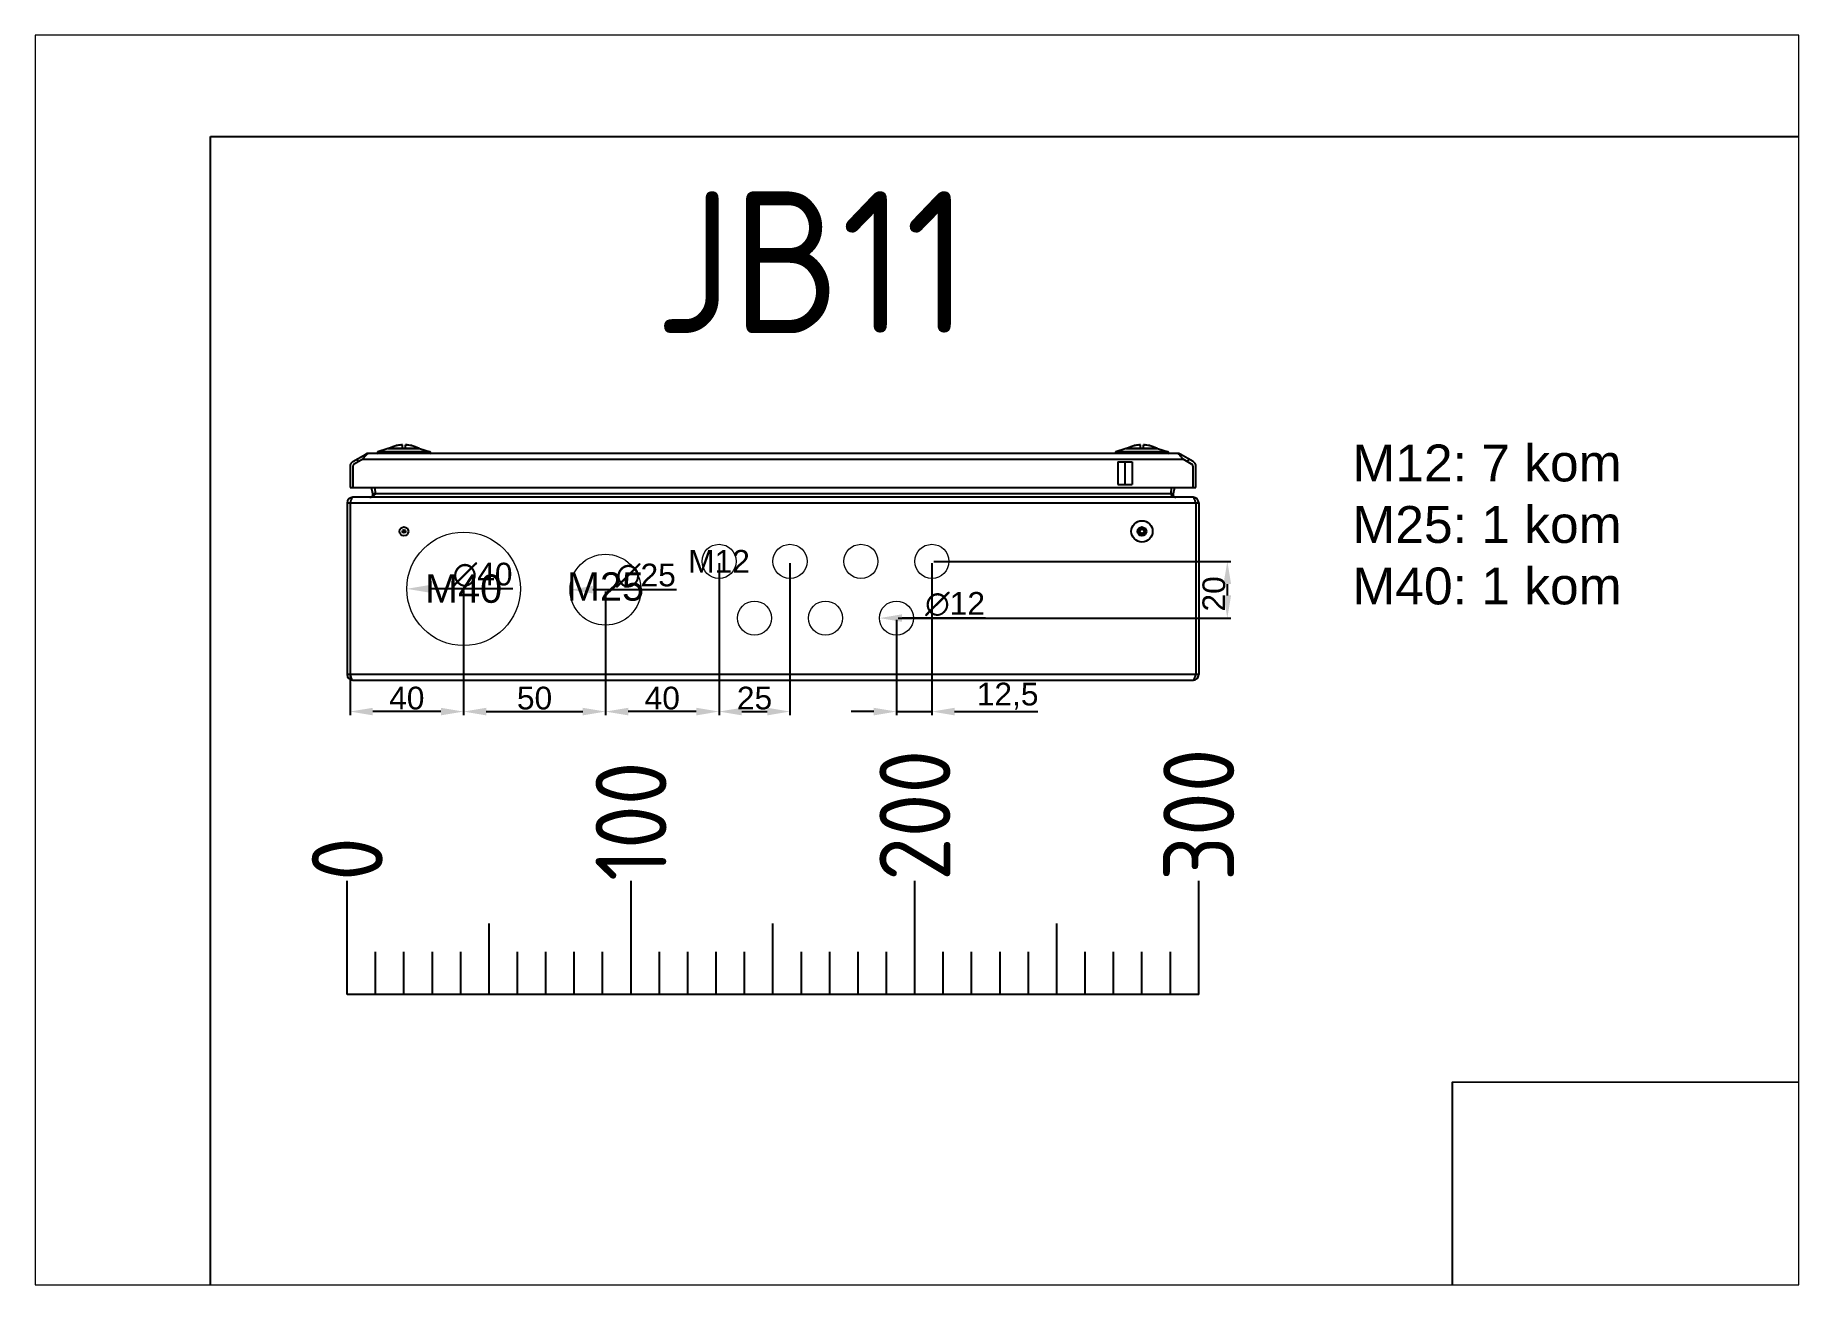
# Paper-space layout 'JB11' of a CAD drawing. Header units: millimetres. Extents: x 354 to 761, y 106 to 395.
# The model-space entities are those that its viewports show. They can reach past a viewport. Long polylines and large blocks are cut down to what shows.
import ezdxf
from ezdxf.enums import TextEntityAlignment as Align

# ---------------------------------------------------------------- set-up
doc = ezdxf.new("R2010")
doc.units = ezdxf.units.MM
doc.layers.add('! NO PLOT !', color=7, linetype='Continuous', true_color=0xff75dd, plot=False)
doc.layers.add('000-KOTIRANJE', color=254, linetype='Continuous', lineweight=5)
doc.layers.add('000-PI-Oprema', color=30, linetype='Continuous', lineweight=5)
doc.layers.add('000-PI-NO PLOT', color=6, linetype='Continuous', lineweight=5, plot=False)
doc.layers.add('000-PI-ORMAR', color=51, linetype='Continuous')
doc.layers.add('AUT_TEXT', color=7, linetype='Continuous')
doc.styles.add('PI0', font='isocpeur.ttf', dxfattribs={"width": 0.9})
doc.styles.get("Standard").update_dxf_attribs({"font": 'arial.ttf'})
doc.dimstyles.new('ISO-25-lb', dxfattribs={"dimtxt": 8, "dimasz": 8, "dimexe": 1.25, "dimexo": 0.625, "dimtad": 1, "dimdec": 1, "dimtxsty": 'Standard', "dimcen": 5, "dimadec": 0, "dimazin": 0, "dimtfac": 1, "dimtdec": 1, "dimtmove": 0, "dimatfit": 3, "dimfxl": 1, "dimarcsym": 0})

# ---------------------------------------------------------------- blocks, each defined once
blk = doc.blocks.new('NSYSBM15308_bottom')
at = {"layer": '000-PI-ORMAR'}
for p, q in [((49476.73, 33155.27), (49481.26, 33157.89)), ((49481.26, 33157.89), (49481.45, 33157.56)), ((49767.19, 33158.16), (49482.26, 33158.16)), ((49489.21, 33159.87), (49485.5, 33158.64)), ((49503.96, 33158.64), (49485.5, 33158.64)), ((49489.28, 33159.88), (49489.21, 33159.87)), ((49489.21, 33159.87), (49500.24, 33159.87)), ((49500.18, 33159.88), (49489.28, 33159.88)), ((49489.59, 33160), (49494.21, 33160)), ((49492.12, 33160.87), (49492.17, 33160.87)), ((49492.12, 33160.87), (49492.15, 33160.87)), ((49492.13, 33160.87), (49492.12, 33160.87)), ((49492.16, 33160.87), (49492.13, 33160.87)), ((49492.16, 33160.87), (49492.15, 33160.87)), ((49492.16, 33160.87), (49492.17, 33160.87)), ((49492.2, 33160.87), (49492.16, 33160.87)), ((49493.91, 33161.11), (49493.91, 33161.1)), ((49493.91, 33161.1), (49493.91, 33161.1)), ((49494.21, 33159.88), (49494.21, 33161.11)), ((49495.24, 33159.88), (49495.24, 33161.11)), ((49495.24, 33160), (49499.86, 33160)), ((49495.55, 33161.1), (49495.55, 33161.11)), ((49495.55, 33161.1), (49495.55, 33161.1)), ((49497.27, 33160.87), (49497.26, 33160.87)), ((49497.27, 33160.87), (49497.26, 33160.87)), ((49497.3, 33160.87), (49497.27, 33160.87)), ((49497.28, 33160.87), (49497.3, 33160.87)), ((49497.28, 33160.87), (49497.34, 33160.87)), ((49497.32, 33160.87), (49497.3, 33160.87)), ((49497.3, 33160.87), (49497.34, 33160.87)), ((49497.34, 33160.87), (49497.32, 33160.87)), ((49499.86, 33160), (49499.86, 33160)), ((49500.18, 33159.88), (49500.24, 33159.87)), ((49500.24, 33159.87), (49503.96, 33158.64)), ((49749.21, 33159.87), (49745.5, 33158.64)), ((49763.96, 33158.64), (49745.5, 33158.64)), ((49749.28, 33159.88), (49749.21, 33159.87)), ((49749.21, 33159.87), (49760.24, 33159.87)), ((49760.18, 33159.88), (49749.28, 33159.88)), ((49749.59, 33160), (49754.21, 33160)), ((49752.13, 33160.87), (49752.12, 33160.87)), ((49752.12, 33160.87), (49752.17, 33160.87)), ((49752.12, 33160.87), (49752.16, 33160.87)), ((49752.16, 33160.87), (49752.13, 33160.87)), ((49752.2, 33160.87), (49752.16, 33160.87)), ((49753.91, 33161.11), (49753.91, 33161.1)), ((49753.91, 33161.1), (49753.91, 33161.1)), ((49754.21, 33159.88), (49754.21, 33161.11)), ((49755.24, 33159.88), (49755.24, 33161.11)), ((49755.24, 33160), (49759.86, 33160)), ((49755.55, 33161.1), (49755.55, 33161.11)), ((49755.55, 33161.1), (49755.55, 33161.1)), ((49757.27, 33160.87), (49757.26, 33160.87)), ((49757.27, 33160.87), (49757.26, 33160.87)), ((49757.3, 33160.87), (49757.27, 33160.87)), ((49757.28, 33160.87), (49757.33, 33160.87)), ((49757.28, 33160.87), (49757.3, 33160.87)), ((49757.3, 33160.87), (49757.34, 33160.87)), ((49757.32, 33160.87), (49757.3, 33160.87)), ((49757.34, 33160.87), (49757.32, 33160.87)), ((49759.86, 33160), (49759.86, 33160)), ((49760.18, 33159.88), (49760.24, 33159.87)), ((49760.24, 33159.87), (49763.96, 33158.64)), ((49768.19, 33157.89), (49768, 33157.56)), ((49772.73, 33155.27), (49768.19, 33157.89)), ((49475.73, 33153.54), (49475.73, 33146.16)), ((49476.73, 33153.54), (49476.73, 33146.16)), ((49480.26, 33156.16), (49477.23, 33154.4)), ((49478.76, 33155.29), (49478.26, 33156.16)), ((49480.26, 33156.16), (49769.19, 33156.16)), ((49746.23, 33155.16), (49751.23, 33155.16)), ((49746.23, 33155.16), (49746.23, 33147.16)), ((49748.73, 33155.16), (49748.73, 33147.16)), ((49751.23, 33155.16), (49751.23, 33147.16)), ((49772.23, 33154.4), (49769.19, 33156.16)), ((49770.69, 33155.29), (49771.19, 33156.16)), ((49772.73, 33146.16), (49772.73, 33153.54)), ((49773.73, 33146.16), (49773.73, 33153.54)), ((49475.73, 33146.16), (49773.73, 33146.16)), ((49483.72, 33143.83), (49483.31, 33146.16)), ((49484.29, 33146.16), (49484.7, 33143.83)), ((49746.23, 33147.16), (49751.23, 33147.16)), ((49765.16, 33146.16), (49764.75, 33143.83)), ((49766.14, 33146.16), (49765.73, 33143.83)), ((49474.73, 33140.66), (49474.73, 33080.16)), ((49474.73, 33140.66), (49774.73, 33140.66)), ((49475.73, 33140.66), (49475.73, 33080.16)), ((49772.73, 33142.66), (49476.73, 33142.66)), ((49484.7, 33144), (49483.72, 33143.83)), ((49764.75, 33143.83), (49484.7, 33143.83)), ((49765.73, 33143.83), (49764.75, 33144)), ((49773.73, 33140.66), (49773.73, 33080.16)), ((49774.73, 33140.66), (49774.73, 33080.16)), ((49774.73, 33080.16), (49474.73, 33080.16)), ((49476.73, 33078.16), (49772.73, 33078.16))]:
    blk.add_line(p, q, dxfattribs=at)
for centre, radius in [((49754.73, 33130.66), 3.75), ((49494.73, 33130.66), 1.54), ((49494.73, 33130.66), 0.536), ((49494.73, 33130.66), 0.25), ((49754.73, 33130.66), 1.54), ((49754.73, 33130.66), 1.04), ((49754.73, 33130.66), 0.75)]:
    blk.add_circle(centre, radius, dxfattribs=at)
for centre, radius, start, end in [((49482.26, 33156.16), 2, 90, 120), ((49485.58, 33158.41), 0.25, 108.2595, 270), ((49489.68, 33159.82), 0.2, 115.33855, 162.2781), ((49494.73, 33149.16), 12, 102.55449, 115.33855), ((49494.73, 33149.16), 11.99, 94.56899, 102.29271), ((49494.55, 33156.77), 4.38, 98.40227, 100.50095), ((49494.94, 33152.98), 8.18, 97.44385, 98.36858), ((49493.99, 33155.11), 6, 90.81133, 92.10211), ((49494.92, 33153.16), 8, 97.24041, 97.44101), ((49494.91, 33153.2), 7.96, 96.97136, 97.24047), ((49494.73, 33149.13), 11.99, 93.10885, 93.74166), ((49493.99, 33155.1), 6.01, 87.90094, 89.19018), ((49495.46, 33155.1), 6.01, 90.80982, 92.09906), ((49494.73, 33149.13), 11.99, 86.25834, 86.89115), ((49494.54, 33153.2), 7.96, 82.75953, 83.02864), ((49495.46, 33155.11), 6, 87.89789, 89.18867), ((49494.54, 33153.16), 8, 82.55899, 82.75959), ((49494.91, 33156.81), 4.34, 79.48765, 81.60913), ((49494.51, 33152.98), 8.18, 81.63142, 82.55615), ((49494.73, 33149.16), 11.99, 77.70729, 85.43101), ((49494.73, 33149.16), 12, 64.66292, 77.44551), ((49499.78, 33159.82), 0.2, 17.7219, 64.66145), ((49503.88, 33158.41), 0.25, 270, 71.7405), ((49745.58, 33158.41), 0.25, 108.2595, 270), ((49749.68, 33159.82), 0.2, 115.33855, 162.2781), ((49754.73, 33149.16), 12, 102.55449, 115.33855), ((49754.73, 33149.16), 11.99, 94.56899, 102.29271), ((49754.55, 33156.77), 4.38, 98.40227, 100.50095), ((49754.94, 33152.98), 8.18, 97.44385, 98.36858), ((49753.99, 33155.11), 6, 90.81133, 92.10211), ((49754.92, 33153.16), 8, 97.24041, 97.44101), ((49754.91, 33153.2), 7.96, 96.97136, 97.24047), ((49754.73, 33149.13), 11.99, 93.10885, 93.74166), ((49753.99, 33155.1), 6.01, 87.90094, 89.19018), ((49755.46, 33155.1), 6.01, 90.80982, 92.09906), ((49754.73, 33149.13), 11.99, 86.25834, 86.89115), ((49754.54, 33153.2), 7.96, 82.75953, 83.02864), ((49755.46, 33155.11), 6, 87.89789, 89.18867), ((49754.54, 33153.16), 8, 82.55899, 82.75959), ((49754.91, 33156.81), 4.34, 79.48765, 81.60913), ((49754.51, 33152.98), 8.18, 81.63142, 82.55615), ((49754.73, 33149.16), 11.99, 77.70729, 85.43101), ((49754.73, 33149.16), 12, 64.66292, 77.44551), ((49759.78, 33159.82), 0.2, 17.7219, 64.66145), ((49763.88, 33158.41), 0.25, 270, 71.7405), ((49767.19, 33156.16), 2, 60, 90), ((49477.73, 33153.54), 2, 120, 180), ((49771.73, 33153.54), 2, 0, 60), ((49476.73, 33140.66), 2, 90, 180), ((49482.74, 33143.66), 1, 270, 10), ((49512.65, 33111.95), 42.4, 131.30683, 131.59665), ((49519.29, 33124.21), 39.84, 150.2794, 150.42817), ((49496.98, 33129.76), 18.67, 131.11267, 131.26031), ((49752.47, 33129.76), 18.67, 48.73968, 48.88733), ((49730.17, 33124.21), 39.84, 29.57183, 29.7206), ((49736.8, 33111.95), 42.4, 48.40335, 48.69316), ((49766.72, 33143.66), 1, 170, 270), ((49772.73, 33140.66), 2, 0, 90), ((49476.73, 33080.16), 2, 180, 270), ((49772.73, 33080.16), 2, 270, 0)]:
    blk.add_arc(centre, radius, start, end, dxfattribs=at)
for points, knots in [([(49481.83, 33157.89), (49481.8, 33157.87), (49481.69, 33157.79), (49481.58, 33157.7), (49481.5, 33157.63)], [0, 0, 0, 0, 0.23894, 1, 1, 1, 1]), ([(49482.26, 33158.16), (49482.23, 33158.16), (49482.05, 33158.13), (49481.92, 33157.99), (49481.83, 33157.89)], [0, 0, 0, 0, 0.210752, 1, 1, 1, 1]), ([(49493.77, 33161.11), (49493.78, 33161.11), (49493.81, 33161.11), (49493.83, 33161.11), (49493.84, 33161.11)], [0, 0, 0, 0, 0.499906, 1, 1, 1, 1]), ([(49494.14, 33161.11), (49494.16, 33161.11), (49494.18, 33161.11), (49494.2, 33161.11), (49494.21, 33161.11)], [0, 0, 0, 0, 0.499523, 1, 1, 1, 1]), ([(49753.77, 33161.11), (49753.78, 33161.11), (49753.81, 33161.11), (49753.83, 33161.11), (49753.84, 33161.11)], [0, 0, 0, 0, 0.499906, 1, 1, 1, 1]), ([(49754.14, 33161.11), (49754.16, 33161.11), (49754.18, 33161.11), (49754.2, 33161.11), (49754.21, 33161.11)], [0, 0, 0, 0, 0.499523, 1, 1, 1, 1]), ([(49767.62, 33157.89), (49767.59, 33157.93), (49767.48, 33158.05), (49767.31, 33158.16), (49767.19, 33158.16)], [0, 0, 0, 0, 0.306387, 1, 1, 1, 1]), ([(49767.95, 33157.63), (49767.93, 33157.65), (49767.82, 33157.74), (49767.71, 33157.83), (49767.62, 33157.89)], [0, 0, 0, 0, 0.261146, 1, 1, 1, 1]), ([(49481.3, 33157.43), (49481.21, 33157.34), (49480.84, 33156.93), (49480.51, 33156.49), (49480.26, 33156.16)], [0, 0, 0, 0, 0.233845, 1, 1, 1, 1]), ([(49769.19, 33156.16), (49769.1, 33156.27), (49768.77, 33156.71), (49768.43, 33157.15), (49768.15, 33157.44)], [0, 0, 0, 0, 0.261991, 1, 1, 1, 1]), ([(49476.16, 33141.9), (49476.12, 33141.81), (49475.96, 33141.4), (49475.83, 33140.98), (49475.73, 33140.66)], [0, 0, 0, 0, 0.226829, 1, 1, 1, 1]), ([(49476.73, 33142.66), (49476.61, 33142.66), (49476.44, 33142.48), (49476.29, 33142.2), (49476.2, 33142.01), (49476.16, 33141.9)], [0, 0, 0, 0, 0.357565, 0.643179, 1, 1, 1, 1]), ([(49483.72, 33143.01), (49483.57, 33142.91), (49483.26, 33142.73), (49482.9, 33142.66), (49482.74, 33142.66)], [0, 0, 0, 0, 0.527012, 1, 1, 1, 1]), ([(49484.51, 33143.66), (49484.44, 33143.6), (49484.19, 33143.37), (49483.93, 33143.15), (49483.72, 33143.01)], [0, 0, 0, 0, 0.258312, 1, 1, 1, 1]), ([(49765.73, 33143.01), (49765.67, 33143.06), (49765.39, 33143.26), (49765.14, 33143.48), (49764.95, 33143.66)], [0, 0, 0, 0, 0.238973, 1, 1, 1, 1]), ([(49766.72, 33142.66), (49766.55, 33142.66), (49766.2, 33142.73), (49765.89, 33142.91), (49765.73, 33143.01)], [0, 0, 0, 0, 0.472988, 1, 1, 1, 1]), ([(49773.3, 33141.9), (49773.25, 33142.01), (49773.17, 33142.2), (49773.02, 33142.48), (49772.84, 33142.66), (49772.73, 33142.66)], [0, 0, 0, 0, 0.356821, 0.642435, 1, 1, 1, 1]), ([(49773.73, 33140.66), (49773.69, 33140.77), (49773.56, 33141.19), (49773.42, 33141.61), (49773.3, 33141.9)], [0, 0, 0, 0, 0.266171, 1, 1, 1, 1]), ([(49475.73, 33080.16), (49475.76, 33080.04), (49475.9, 33079.62), (49476.03, 33079.21), (49476.16, 33078.91)], [0, 0, 0, 0, 0.266171, 1, 1, 1, 1]), ([(49476.16, 33078.91), (49476.2, 33078.8), (49476.29, 33078.61), (49476.44, 33078.33), (49476.61, 33078.16), (49476.73, 33078.16)], [0, 0, 0, 0, 0.356821, 0.642435, 1, 1, 1, 1]), ([(49772.73, 33078.16), (49772.84, 33078.16), (49773.02, 33078.33), (49773.17, 33078.61), (49773.25, 33078.8), (49773.3, 33078.91)], [0, 0, 0, 0, 0.357565, 0.643179, 1, 1, 1, 1]), ([(49773.3, 33078.91), (49773.34, 33079), (49773.49, 33079.41), (49773.62, 33079.83), (49773.73, 33080.16)], [0, 0, 0, 0, 0.226829, 1, 1, 1, 1])]:
    blk.add_open_spline(points, degree=3, knots=knots, dxfattribs=at)
for points in [[(49476.79, 33153.88), (49476.75, 33153.78), (49476.73, 33153.66), (49476.73, 33153.54)], [(49476.96, 33154.17), (49476.92, 33154.13), (49476.86, 33154.04), (49476.81, 33153.94), (49476.79, 33153.88)], [(49477.23, 33154.4), (49477.12, 33154.34), (49477.03, 33154.26), (49476.96, 33154.17)], [(49481.5, 33157.63), (49481.43, 33157.56), (49481.36, 33157.5), (49481.3, 33157.43)], [(49768.15, 33157.44), (49768.08, 33157.51), (49768.02, 33157.57), (49767.95, 33157.63)], [(49772.5, 33154.17), (49772.42, 33154.26), (49772.33, 33154.34), (49772.23, 33154.4)], [(49772.66, 33153.88), (49772.64, 33153.94), (49772.6, 33154.04), (49772.53, 33154.13), (49772.5, 33154.17)], [(49772.73, 33153.54), (49772.72, 33153.66), (49772.7, 33153.78), (49772.66, 33153.88)]]:
    blk.add_open_spline(points, degree=3, dxfattribs=at)
blk = doc.blocks.new('*D274')
at = {"layer": '000-KOTIRANJE', "color": 0, "linetype": 'Continuous', "lineweight": -2, "ltscale": 0.25, "transparency": 16777216}
for p, q in [((50680.38, 33152.43), (50680.38, 33108.54)), ((50720.38, 33152.43), (50720.38, 33108.54)), ((50712.38, 33109.79), (50688.38, 33109.79))]:
    blk.add_line(p, q, dxfattribs=at)
at = {"layer": '000-KOTIRANJE', "color": 0, "ltscale": 0.25, "transparency": 16777216}
for points in [[(50688.38, 33111.12), (50688.38, 33108.45), (50680.38, 33109.79)], [(50712.38, 33111.12), (50712.38, 33108.45), (50720.38, 33109.79)]]:
    blk.add_solid(points, dxfattribs=at)
at = {"layer": 'Defpoints', "color": 0, "ltscale": 0.25, "transparency": 16777216}
for p in [(50680.38, 33153.05), (50720.38, 33153.05), (50680.38, 33109.79)]:
    blk.add_point(p, dxfattribs=at)
at = {"layer": '000-KOTIRANJE', "color": 0, "ltscale": 0.25, "transparency": 16777216, "insert": (50700.38, 33114.5), "char_height": 8, "attachment_point": 5}
blk.add_mtext('40', dxfattribs=at)
blk = doc.blocks.new('*D267')
at = {"layer": '000-KOTIRANJE', "color": 0, "linetype": 'Continuous', "lineweight": -2, "ltscale": 0.25, "transparency": 16777216}
for p, q in [((50720.38, 33152.43), (50720.38, 33108.54)), ((50770.38, 33152.12), (50770.38, 33108.54)), ((50728.38, 33109.79), (50762.38, 33109.79))]:
    blk.add_line(p, q, dxfattribs=at)
at = {"layer": '000-KOTIRANJE', "color": 0, "ltscale": 0.25, "transparency": 16777216}
for points in [[(50728.38, 33111.12), (50728.38, 33108.45), (50720.38, 33109.79)], [(50762.38, 33111.12), (50762.38, 33108.45), (50770.38, 33109.79)]]:
    blk.add_solid(points, dxfattribs=at)
at = {"layer": 'Defpoints', "color": 0, "ltscale": 0.25, "transparency": 16777216}
for p in [(50720.38, 33153.05), (50770.38, 33152.74), (50770.38, 33109.79)]:
    blk.add_point(p, dxfattribs=at)
at = {"layer": '000-KOTIRANJE', "color": 0, "ltscale": 0.25, "transparency": 16777216, "insert": (50745.38, 33114.5), "char_height": 8, "attachment_point": 5}
blk.add_mtext('50', dxfattribs=at)
blk = doc.blocks.new('*D268')
at = {"layer": '000-KOTIRANJE', "color": 0, "linetype": 'Continuous', "lineweight": -2, "ltscale": 0.25, "transparency": 16777216}
for p, q in [((50810.38, 33162.12), (50810.38, 33108.54)), ((50770.38, 33152.12), (50770.38, 33108.54)), ((50802.38, 33109.79), (50778.38, 33109.79))]:
    blk.add_line(p, q, dxfattribs=at)
at = {"layer": '000-KOTIRANJE', "color": 0, "ltscale": 0.25, "transparency": 16777216}
for points in [[(50778.38, 33111.12), (50778.38, 33108.45), (50770.38, 33109.79)], [(50802.38, 33111.12), (50802.38, 33108.45), (50810.38, 33109.79)]]:
    blk.add_solid(points, dxfattribs=at)
at = {"layer": 'Defpoints', "color": 0, "ltscale": 0.25, "transparency": 16777216}
for p in [(50810.38, 33162.74), (50770.38, 33152.74), (50770.38, 33109.79)]:
    blk.add_point(p, dxfattribs=at)
at = {"layer": '000-KOTIRANJE', "color": 0, "ltscale": 0.25, "transparency": 16777216, "insert": (50790.38, 33114.5), "char_height": 8, "attachment_point": 5}
blk.add_mtext('40', dxfattribs=at)
blk = doc.blocks.new('*D275')
at = {"layer": '000-KOTIRANJE', "color": 0, "linetype": 'Continuous', "lineweight": -2, "ltscale": 0.25, "transparency": 16777216}
for p, q in [((50810.38, 33162.12), (50810.38, 33108.54)), ((50835.38, 33162.12), (50835.38, 33108.54)), ((50818.38, 33109.79), (50827.38, 33109.79))]:
    blk.add_line(p, q, dxfattribs=at)
at = {"layer": '000-KOTIRANJE', "color": 0, "ltscale": 0.25, "transparency": 16777216}
for points in [[(50818.38, 33111.12), (50818.38, 33108.45), (50810.38, 33109.79)], [(50827.38, 33111.12), (50827.38, 33108.45), (50835.38, 33109.79)]]:
    blk.add_solid(points, dxfattribs=at)
at = {"layer": 'Defpoints', "color": 0, "ltscale": 0.25, "transparency": 16777216}
for p in [(50810.38, 33162.74), (50835.38, 33162.74), (50835.38, 33109.79)]:
    blk.add_point(p, dxfattribs=at)
at = {"layer": '000-KOTIRANJE', "color": 0, "ltscale": 0.25, "transparency": 16777216, "insert": (50822.88, 33114.5), "char_height": 8, "attachment_point": 5}
blk.add_mtext('25', dxfattribs=at)
blk = doc.blocks.new('*U292')
at = {"layer": '000-PI-Oprema', "ltscale": 0.25}
blk.add_circle((0, 0), 6, dxfattribs=at)
blk = doc.blocks.new('*U293')
at = {"layer": '000-PI-Oprema', "color": 0, "linetype": 'ByBlock', "lineweight": -2, "transparency": 16777216}
for p in [(0, 0), (25, 0), (50, 0), (75, 0)]:
    blk.add_blockref('*U292', p, dxfattribs=at)
blk = doc.blocks.new('*U294')
at = {"layer": '000-PI-Oprema', "ltscale": 0.25}
blk.add_circle((0, 0), 6, dxfattribs=at)
blk = doc.blocks.new('*U295')
at = {"layer": '000-PI-Oprema', "color": 0, "linetype": 'ByBlock', "lineweight": -2, "transparency": 16777216}
for p in [(0, 0), (25, 0), (50, 0)]:
    blk.add_blockref('*U294', p, dxfattribs=at)
blk = doc.blocks.new('*D357')
at = {"layer": '000-KOTIRANJE', "color": 0, "linetype": 'Continuous', "lineweight": -2, "ltscale": 0.25, "transparency": 16777216}
for p, q in [((50886, 33162.74), (50990.7, 33162.74)), ((50989.45, 33154.74), (50989.45, 33150.74)), ((50873.5, 33142.74), (50990.7, 33142.74))]:
    blk.add_line(p, q, dxfattribs=at)
at = {"layer": '000-KOTIRANJE', "color": 0, "ltscale": 0.25, "transparency": 16777216}
for points in [[(50988.11, 33154.74), (50990.78, 33154.74), (50989.45, 33162.74)], [(50988.11, 33150.74), (50990.78, 33150.74), (50989.45, 33142.74)]]:
    blk.add_solid(points, dxfattribs=at)
at = {"layer": 'Defpoints', "color": 0, "ltscale": 0.25, "transparency": 16777216}
for p in [(50885.38, 33162.74), (50872.88, 33142.74), (50989.45, 33142.74)]:
    blk.add_point(p, dxfattribs=at)
at = {"layer": '000-KOTIRANJE', "color": 0, "ltscale": 0.25, "transparency": 16777216, "insert": (50984.74, 33151.27), "char_height": 8, "attachment_point": 5, "rotation": 90}
blk.add_mtext('20', dxfattribs=at)
blk = doc.blocks.new('*D358')
at = {"layer": '000-KOTIRANJE', "color": 0, "linetype": 'Continuous', "lineweight": -2, "ltscale": 0.25, "transparency": 16777216}
for p, q in [((50885.38, 33162.12), (50885.38, 33108.54)), ((50872.88, 33142.12), (50872.88, 33108.54)), ((50864.88, 33109.79), (50856.88, 33109.79)), ((50872.88, 33109.79), (50885.38, 33109.79)), ((50893.38, 33109.79), (50922.72, 33109.79))]:
    blk.add_line(p, q, dxfattribs=at)
at = {"layer": '000-KOTIRANJE', "color": 0, "ltscale": 0.25, "transparency": 16777216}
for points in [[(50864.88, 33111.12), (50864.88, 33108.45), (50872.88, 33109.79)], [(50893.38, 33111.12), (50893.38, 33108.45), (50885.38, 33109.79)]]:
    blk.add_solid(points, dxfattribs=at)
at = {"layer": 'Defpoints', "color": 0, "ltscale": 0.25, "transparency": 16777216}
for p in [(50885.38, 33162.74), (50872.88, 33142.74), (50885.38, 33109.79)]:
    blk.add_point(p, dxfattribs=at)
at = {"layer": '000-KOTIRANJE', "color": 0, "ltscale": 0.25, "transparency": 16777216, "insert": (50912.05, 33115.22), "char_height": 8, "attachment_point": 5}
blk.add_mtext('12,5', dxfattribs=at)
blk = doc.blocks.new('*D388')
at = {"layer": '000-KOTIRANJE', "color": 0, "linetype": 'Continuous', "lineweight": -2, "ltscale": 0.25, "transparency": 16777216}
blk.add_line((50737.77, 33153.05), (50708.38, 33153.05), dxfattribs=at)
at = {"layer": '000-KOTIRANJE', "color": 0, "ltscale": 0.25, "transparency": 16777216}
blk.add_solid([(50708.38, 33154.39), (50708.38, 33151.72), (50700.38, 33153.05)], dxfattribs=at)
at = {"layer": 'Defpoints', "color": 0, "ltscale": 0.25, "transparency": 16777216}
for p in [(50700.38, 33153.05), (50740.38, 33153.05)]:
    blk.add_point(p, dxfattribs=at)
at = {"layer": '000-KOTIRANJE', "color": 0, "ltscale": 0.25, "transparency": 16777216, "insert": (50727.07, 33157.99), "char_height": 8, "attachment_point": 5}
blk.add_mtext('∅40', dxfattribs=at)
blk = doc.blocks.new('*D389')
at = {"layer": '000-KOTIRANJE', "color": 0, "linetype": 'Continuous', "lineweight": -2, "ltscale": 0.25, "transparency": 16777216}
blk.add_line((50795.35, 33152.74), (50765.88, 33152.74), dxfattribs=at)
at = {"layer": '000-KOTIRANJE', "color": 0, "ltscale": 0.25, "transparency": 16777216}
blk.add_solid([(50765.88, 33154.07), (50765.88, 33151.41), (50757.88, 33152.74)], dxfattribs=at)
at = {"layer": 'Defpoints', "color": 0, "ltscale": 0.25, "transparency": 16777216}
for p in [(50757.88, 33152.74), (50782.88, 33152.74)]:
    blk.add_point(p, dxfattribs=at)
at = {"layer": '000-KOTIRANJE', "color": 0, "ltscale": 0.25, "transparency": 16777216, "insert": (50784.61, 33157.67), "char_height": 8, "attachment_point": 5}
blk.add_mtext('∅25', dxfattribs=at)
blk = doc.blocks.new('*D390')
at = {"layer": '000-KOTIRANJE', "color": 0, "linetype": 'Continuous', "lineweight": -2, "ltscale": 0.25, "transparency": 16777216}
blk.add_line((50904.21, 33142.74), (50874.88, 33142.74), dxfattribs=at)
at = {"layer": '000-KOTIRANJE', "color": 0, "ltscale": 0.25, "transparency": 16777216}
blk.add_solid([(50874.88, 33144.07), (50874.88, 33141.41), (50866.88, 33142.74)], dxfattribs=at)
at = {"layer": 'Defpoints', "color": 0, "ltscale": 0.25, "transparency": 16777216}
for p in [(50866.88, 33142.74), (50878.88, 33142.74)]:
    blk.add_point(p, dxfattribs=at)
at = {"layer": '000-KOTIRANJE', "color": 0, "ltscale": 0.25, "transparency": 16777216, "insert": (50893.54, 33147.67), "char_height": 8, "attachment_point": 5}
blk.add_mtext('∅12', dxfattribs=at)

msp = doc.modelspace()

# ---------------------------------------------------------------- linework, layer by layer
at = {"layer": '! NO PLOT !', "ltscale": 0.25}
msp.add_lwpolyline([(50631.22, 33312.48), (51261.53, 33312.48), (51260.85, 32979.21), (51068.7, 32979.06), (51068.71, 32874.15), (50631.22, 32874.21), (50631.22, 33312.48)], dxfattribs=at)
at = {"color": 7}
for p, q in [((50679.38, 33010.1), (50679.38, 33050.1)), ((50779.38, 33010.1), (50779.38, 33050.1)), ((50879.38, 33010.1), (50879.38, 33050.1)), ((50879.38, 33010.1), (50879.38, 33050.1)), ((50879.38, 33010.1), (50879.38, 33050.1)), ((50879.38, 33010.1), (50879.38, 33050.1)), ((50879.38, 33010.1), (50879.38, 33050.1)), ((50879.38, 33010.1), (50879.38, 33050.1)), ((50879.38, 33010.1), (50879.38, 33050.1)), ((50879.38, 33010.1), (50879.38, 33050.1)), ((50979.38, 33010.1), (50979.38, 33050.1)), ((50729.38, 33010.1), (50729.38, 33035.1)), ((50829.38, 33010.1), (50829.38, 33035.1)), ((50929.38, 33010.1), (50929.38, 33035.1)), ((50689.38, 33010.1), (50689.38, 33025.1)), ((50699.38, 33010.1), (50699.38, 33025.1)), ((50709.38, 33010.1), (50709.38, 33025.1)), ((50719.38, 33010.1), (50719.38, 33025.1)), ((50739.38, 33010.1), (50739.38, 33025.1)), ((50749.38, 33010.1), (50749.38, 33025.1)), ((50759.38, 33010.1), (50759.38, 33025.1)), ((50769.38, 33010.1), (50769.38, 33025.1)), ((50789.38, 33010.1), (50789.38, 33025.1)), ((50799.38, 33010.1), (50799.38, 33025.1)), ((50809.38, 33010.1), (50809.38, 33025.1)), ((50819.38, 33010.1), (50819.38, 33025.1)), ((50839.38, 33010.1), (50839.38, 33025.1)), ((50849.38, 33010.1), (50849.38, 33025.1)), ((50859.38, 33010.1), (50859.38, 33025.1)), ((50869.38, 33010.1), (50869.38, 33025.1)), ((50889.38, 33010.1), (50889.38, 33025.1)), ((50899.38, 33010.1), (50899.38, 33025.1)), ((50909.38, 33010.1), (50909.38, 33025.1)), ((50919.38, 33010.1), (50919.38, 33025.1)), ((50939.38, 33010.1), (50939.38, 33025.1)), ((50949.38, 33010.1), (50949.38, 33025.1)), ((50959.38, 33010.1), (50959.38, 33025.1)), ((50969.38, 33010.1), (50969.38, 33025.1)), ((50979.38, 33010.1), (50679.38, 33010.1))]:
    msp.add_line(p, q, dxfattribs=at)
at = {"layer": '000-PI-Oprema', "ltscale": 0.25}
for centre, radius in [((50720.38, 33153.05), 20), ((50770.38, 33152.74), 12.5)]:
    msp.add_circle(centre, radius, dxfattribs=at)

# ---------------------------------------------------------------- block references
at = {"layer": '000-PI-Oprema'}
for name, p in [('*U293', (50810.38, 33162.74)), ('*U295', (50822.88, 33142.74))]:
    msp.add_blockref(name, p, dxfattribs=at)
at = {"layer": '000-PI-ORMAR'}
msp.add_blockref('NSYSBM15308_bottom', (1204.65, 42.65), dxfattribs=at)

# ---------------------------------------------------------------- texts
at = {"color": 7, "style": 'PI0', "width": 0.9}
for s, p in [('100', (50779.38, 33050.1)), ('200', (50879.38, 33050.1)), ('300', (50979.38, 33050.1)), ('0', (50679.38, 33050.1))]:
    msp.add_text(s, height=25, rotation=90, dxfattribs=at).set_placement(p, align=Align.MIDDLE_LEFT)
at = {"layer": '000-PI-NO PLOT', "ltscale": 0.25, "attachment_point": 5}
for s, insert, char_height in [('\\pxqc;M12', (50810.38, 33162.74), 8), ('\\pxqc;{\\fArial|b0|i0|c238|p34;M40}', (50720.38, 33153.05), 10), ('\\pxqc;{\\fArial|b0|i0|c238|p34;M25}', (50770.38, 33153.81), 10)]:
    msp.add_mtext_dynamic_manual_height_columns(s, width=52.4265, gutter_width=12.5, heights=[0], dxfattribs=dict(at, insert=insert, char_height=char_height))
at = {"layer": 'AUT_TEXT', "style": 'PI0', "width": 0.9}
msp.add_text('JB11', height=50, dxfattribs=at).set_placement((50843.14, 33268.21), align=Align.MIDDLE)
at = {"layer": 'AUT_TEXT', "ltscale": 0.25, "insert": (51033.5, 33203.91), "char_height": 13, "attachment_point": 1}
msp.add_mtext_dynamic_manual_height_columns('M12: 7 kom\\PM25: 1 kom\\PM40: 1 kom', width=120.332, gutter_width=121.68, heights=[105.84], dxfattribs=at)

# ---------------------------------------------------------------- dimensions: what is measured, and where the dimension line sits
at = {"layer": '000-KOTIRANJE', "ltscale": 0.25}
for p1, p2, picture, middle in [((50740.38, 33153.05), (50700.38, 33153.05), '*D388', (50727.07, 33153.05)), ((50782.88, 33152.74), (50757.88, 33152.74), '*D389', (50784.61, 33152.74)), ((50878.88, 33142.74), (50866.88, 33142.74), '*D390', (50893.54, 33142.74))]:
    dim = msp.add_diameter_dim_2p(p1=p1, p2=p2, dimstyle='ISO-25-lb', dxfattribs=at)
    dim.commit()
    dim.dimension.update_dxf_attribs({"geometry": picture, "text_midpoint": middle, "dimtype": 163})
for base, p1, p2, picture, middle in [((50770.38, 33109.79), (50810.38, 33162.74), (50770.38, 33152.74), '*D268', (50790.38, 33114.5)), ((50835.38, 33109.79), (50810.38, 33162.74), (50835.38, 33162.74), '*D275', (50822.88, 33114.5)), ((50885.38, 33109.79), (50872.88, 33142.74), (50885.38, 33162.74), '*D358', (50912.05, 33115.22)), ((50680.38, 33109.79), (50720.38, 33153.05), (50680.38, 33153.05), '*D274', (50700.38, 33114.5)), ((50770.38, 33109.79), (50720.38, 33153.05), (50770.38, 33152.74), '*D267', (50745.38, 33114.5))]:
    dim = msp.add_linear_dim(base=base, p1=p1, p2=p2, dimstyle='ISO-25-lb', dxfattribs=at)
    dim.commit()
    dim.dimension.update_dxf_attribs({"geometry": picture, "text_midpoint": middle})
dim = msp.add_linear_dim(base=(50989.45, 33142.74), p1=(50885.38, 33162.74), p2=(50872.88, 33142.74), angle=90, dimstyle='ISO-25-lb', dxfattribs=at)
dim.commit()
dim.dimension.update_dxf_attribs({"geometry": '*D357', "text_midpoint": (50989.45, 33151.27), "dimtype": 160})

psp = doc.layouts.new('JB11')

# ---------------------------------------------------------------- viewports
at = {"layer": '0', "ltscale": 0.01, "view_target_point": (1173.86, -2380.17), "view_twist_angle": 360}
psp.add_viewport(center=(557.48, 250.67), size=(407.12, 288.6062), view_center_point=(49706.27, 35508.13), view_height=440.4238, dxfattribs=at)

doc.saveas('drawing.dxf')
